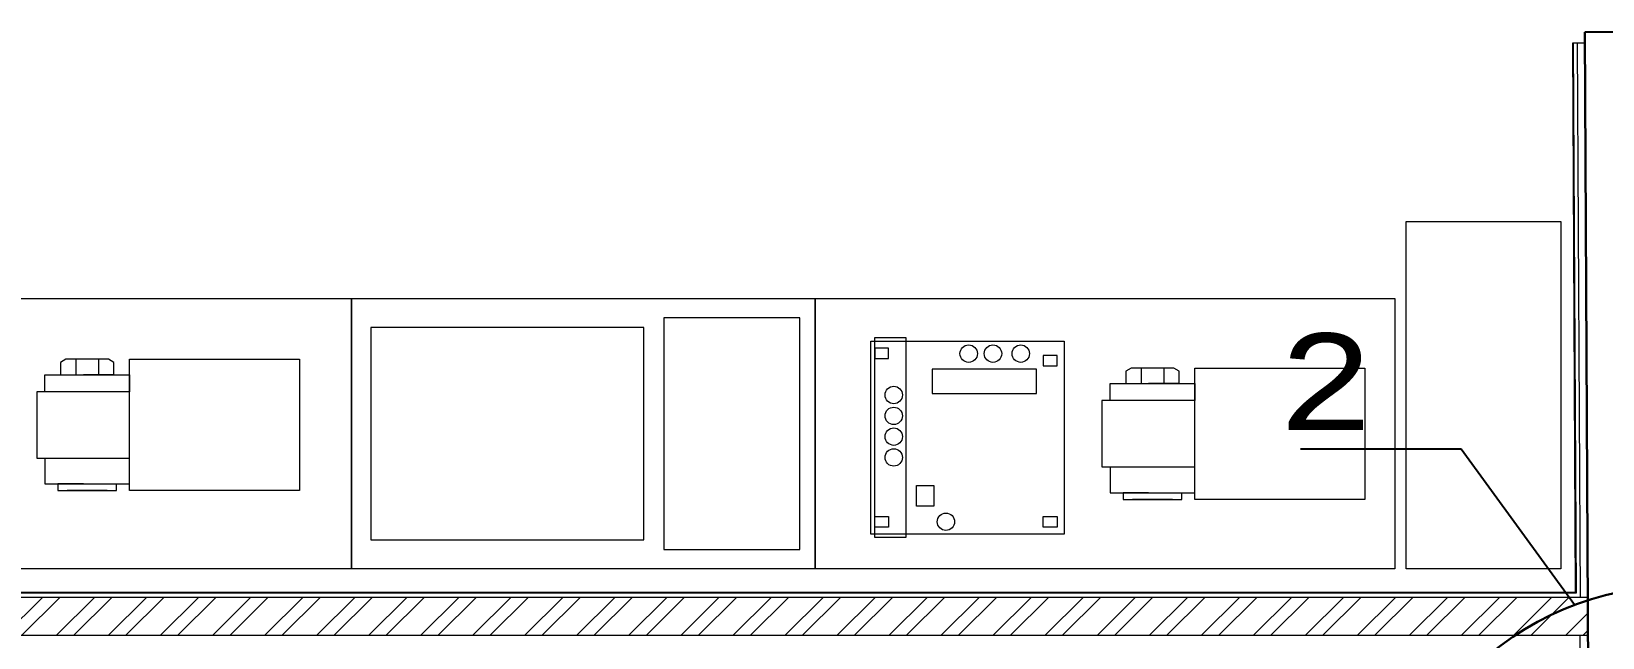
# Model space of a CAD drawing. Header units: millimetres. Extents: x -42533 to 645315, y 3457 to 82611.
# Drawn here: x 22479 to 26546, y 55706 to 57276 of the extents above; entities that cross this region are included whole.
import ezdxf
from ezdxf import colors
from ezdxf.entities.mleader import LeaderData, LeaderLine
from ezdxf.math import Vec2, Vec3

# ---------------------------------------------------------------- set-up
doc = ezdxf.new("R2010")
doc.units = ezdxf.units.MM
doc.linetypes.add('K5LT_BASIC', pattern=[0])
for name, color, linetype, lineweight in [('Стены внутренние', 7, 'Continuous', 18), ('Стены несущие', 7, 'Continuous', 30), ('Стены отделка', 7, 'Continuous', 30), ('Стены штриховка', 7, 'Continuous', 9), ('ТХ', 5, 'Continuous', 0), ('ШТРИХОВКА', 252, 'Continuous', 15)]:
    doc.layers.add(name, color=color, linetype=linetype, lineweight=lineweight)
doc.layers.add('ЭОМ_Лотки рабочие', color=5, linetype='Continuous')
doc.styles.get("Standard").update_dxf_attribs({"font": 'arial.ttf'})

# ---------------------------------------------------------------- blocks, each defined once
blk = doc.blocks.new('ТХ 1 этаж.')
at = {"layer": 'ТХ', "color": 252, "linetype": 'K5LT_BASIC', "lineweight": 18, "true_color": 0x939598}
for p, q in [((3258.8, 22585.3), (3258.8, 22545.1)), ((3318, 22585.3), (3318, 22545.1)), ((3219.3, 22545.1), (3278.4, 22545.1)), ((3357.5, 22545.1), (3278.4, 22545.1)), ((6016.2, 22562.5), (6016.2, 22522.4)), ((6075.4, 22562.5), (6075.4, 22522.4)), ((5976.7, 22522.4), (6035.8, 22522.4)), ((6115, 22522.4), (6035.8, 22522.4)), ((3278.4, 22262.4), (3212.7, 22262.4)), ((3278.4, 22262.4), (3364.1, 22262.4)), ((6035.8, 22239.7), (5970.1, 22239.7)), ((6035.8, 22239.7), (6121.5, 22239.7))]:
    blk.add_line(p, q, dxfattribs=at)
at = {"layer": 'ТХ', "color": 252, "true_color": 0x939598}
for points in [[(6702.9, 22942.5), (7102.9, 22942.5), (7102.9, 22042.5), (6702.9, 22042.5)], [(3972.9, 22042.5), (2472.9, 22042.5), (2472.9, 22742.5), (3972.9, 22742.5)], [(5172.9, 22042.5), (3972.9, 22042.5), (3972.9, 22742.5), (5172.9, 22742.5)], [(6672.9, 22042.5), (5172.9, 22042.5), (5172.9, 22742.5), (6672.9, 22742.5)], [(5317.2, 22632.4), (5817.2, 22632.4), (5817.2, 22132.4), (5317.2, 22132.4)], [(3398.3, 22585.3), (3837.7, 22585.3), (3837.7, 22245.3), (3398.3, 22245.3)], [(6155.8, 22562.5), (6595.1, 22562.5), (6595.1, 22222.5), (6155.8, 22222.5)]]:
    blk.add_lwpolyline(points, close=True, dxfattribs=at)
at = {"layer": 'ТХ', "color": 252, "lineweight": 0, "true_color": 0x939598, "flags": 128}
for points in [[(4728.9, 22667.5), (4022.9, 22667.5), (4022.9, 22117.5), (4728.9, 22117.5)], [(5132.9, 22692.5), (4781.2, 22692.5), (4781.2, 22092.5), (5132.9, 22092.5)]]:
    blk.add_lwpolyline(points, close=True, dxfattribs=at)
at = {"layer": 'ТХ', "color": 252, "lineweight": 0, "true_color": 0x939598}
for points in [[(5407.7, 22641.4), (5407.7, 22124), (5326.8, 22124), (5326.8, 22641.4)], [(5353.8, 22587.4), (5362.8, 22587.4), (5362.8, 22596.4), (5362.8, 22605.4), (5362.8, 22614.4), (5353.8, 22614.4), (5335.8, 22614.4), (5326.8, 22614.4), (5326.8, 22605.4), (5326.8, 22596.4), (5326.8, 22587.4), (5335.8, 22587.4)], [(5790.3, 22568.4), (5799.3, 22568.4), (5799.3, 22577.4), (5799.3, 22586.4), (5799.3, 22595.4), (5790.3, 22595.4), (5772.3, 22595.4), (5763.3, 22595.4), (5763.3, 22586.4), (5763.3, 22577.4), (5763.3, 22568.4), (5772.3, 22568.4)], [(5745.3, 22496.5), (5745.3, 22559.5), (5475.7, 22559.5), (5475.7, 22496.5)], [(5479.6, 22258.8), (5479.6, 22204.9), (5434.7, 22204.9), (5434.7, 22258.8)], [(5353.8, 22177.9), (5362.8, 22177.9), (5362.8, 22168.9), (5362.8, 22159.9), (5362.8, 22150.9), (5353.8, 22150.9), (5335.8, 22150.9), (5326.8, 22150.9), (5326.8, 22159.9), (5326.8, 22168.9), (5326.8, 22177.9), (5335.8, 22177.9)], [(5790.3, 22177.9), (5799.3, 22177.9), (5799.3, 22168.9), (5799.3, 22159.9), (5799.3, 22150.9), (5790.3, 22150.9), (5772.3, 22150.9), (5763.3, 22150.9), (5763.3, 22159.9), (5763.3, 22168.9), (5763.3, 22177.9), (5772.3, 22177.9)]]:
    blk.add_lwpolyline(points, close=True, dxfattribs=at)
at = {"layer": 'ТХ', "color": 252, "linetype": 'K5LT_BASIC', "lineweight": 18, "true_color": 0x939598}
for points in [[(3357.5, 22545.1), (3357.5, 22577.2), (3343.5, 22585.3), (3278.4, 22585.3), (3233.3, 22585.3), (3219.3, 22577.2), (3219.3, 22545.1)], [(6115, 22522.4), (6115, 22554.4), (6100.9, 22562.5), (6035.8, 22562.5), (5990.7, 22562.5), (5976.7, 22554.4), (5976.7, 22522.4)], [(3212.7, 22262.4), (3212.7, 22245.3), (3278.4, 22245.3), (3364.1, 22245.3), (3364.1, 22262.4)], [(3340.5, 22245.3), (3278.4, 22245.3), (3236.3, 22245.3)], [(5970.1, 22239.7), (5970.1, 22222.5), (6035.8, 22222.5), (6121.5, 22222.5), (6121.5, 22239.7)], [(6097.9, 22222.5), (6035.8, 22222.5), (5993.7, 22222.5)]]:
    blk.add_lwpolyline(points, dxfattribs=at)
at = {"layer": 'ТХ', "color": 252, "true_color": 0x939598}
for points in [[(3178.5, 22500.9), (3178.5, 22545.1), (3398.3, 22545.1), (3398.3, 22500.9)], [(3398.3, 22500.9), (3157.7, 22500.9), (3157.7, 22329.6), (3398.3, 22329.6)], [(5935.9, 22478.2), (5935.9, 22522.4), (6155.8, 22522.4), (6155.8, 22478.2)], [(6155.8, 22478.2), (5915.1, 22478.2), (5915.1, 22306.9), (6155.8, 22306.9)], [(3178.5, 22329.6), (3178.5, 22262.4), (3398.3, 22262.4), (3398.3, 22329.6)], [(5935.9, 22306.9), (5935.9, 22239.7), (6155.8, 22239.7), (6155.8, 22306.9)]]:
    blk.add_lwpolyline(points, dxfattribs=at)
at = {"layer": 'ТХ', "color": 252, "lineweight": 0, "true_color": 0x939598}
for centre in [(5570.1, 22599.9), (5633, 22599.9), (5704.9, 22599.9), (5376.2, 22492.8), (5376.2, 22438.8), (5376.2, 22384.9), (5376.2, 22331), (5511.1, 22164.4)]:
    blk.add_circle(centre, 22.5, dxfattribs=at)
blk = doc.blocks.new('1 этаж')
at = {"layer": 'Стены внутренние'}
h = blk.add_hatch(dxfattribs=at)
h.set_pattern_fill('ANSI32', color=8, scale=10, style=0)
h.set_pattern_definition([(45, (-31496.66, 188.9), (-67.35192, 67.35192), []), (45, (-31451.76, 188.9), (-67.35192, 67.35192), [])])
h.paths.add_polyline_path([(315.424, 23523.902), (-5595.587, 23523.902), (-5810.587, 23523.902), (-5810.587, 23423.902), (316.195, 23423.902)])
at = {"layer": 'Стены несущие', "color": 8}
for p, q in [((718.156, 24988.932), (308.161, 24986.825)), ((308.161, 24986.825), (329.578, 20820.244))]:
    blk.add_line(p, q, dxfattribs=at)
at = {"layer": 'Стены отделка', "color": 8, "lineweight": 9}
for p, q in [((308.305, 24958.744), (276.306, 24958.58)), ((276.306, 24958.58), (283.619, 23535.902)), ((315.424, 23573.892), (308.305, 24958.744)), ((-5595.587, 23523.902), (315.681, 23523.902)), ((283.619, 23535.902), (-5583.587, 23535.902)), ((316.195, 23423.902), (-5810.587, 23423.902)), ((307.182, 21286.244), (296.195, 23423.902))]:
    blk.add_line(p, q, dxfattribs=at)
at = {"layer": 'Стены штриховка', "color": 8}
for p, q in [((278.306, 24958.59), (285.629, 23533.902)), ((296.967, 23523.906), (289.593, 24958.648)), ((285.629, 23533.902), (-5585.587, 23533.902))]:
    blk.add_line(p, q, dxfattribs=at)
at = {"layer": 'ЭОМ_Лотки рабочие'}
blk.add_blockref('ТХ 1 этаж.', (-6856.492, 1554.379), dxfattribs=at)

msp = doc.modelspace()

# ---------------------------------------------------------------- linework, layer by layer
at = {"layer": 'ЭОМ_Лотки рабочие', "color": 7, "lineweight": 30}
msp.add_circle((26748.3, 55062.1), 777.9, dxfattribs=at)

# ---------------------------------------------------------------- block references
at = {"layer": 'ШТРИХОВКА'}
msp.add_blockref('1 этаж', (26191.6, 32286.7), dxfattribs=at)

# ---------------------------------------------------------------- leaders
at = {"layer": 'ЭОМ_Лотки рабочие', "color": 7}
ml = msp.add_multileader_mtext('Standard', dxfattribs=at)
ml.set_content('{\\fISOCTEUR|b0|i0|c204|p49;2}', color=7)
ml.set_leader_properties()
ml.build(insert=Vec2(0, 0))
ml.multileader.update_dxf_attribs({"text_right_attachment_type": 6, "dogleg_length": 0.36, "arrow_head_size": 0.18})
ctx = ml.context
ctx.base_point, ctx.char_height, ctx.arrow_head_size, ctx.landing_gap_size, ctx.plane_origin = Vec3(25829.9, 56368.3), 250, 0.18, 0.09, Vec3(26473.6, 55789.9)
ctx.right_attachment, ctx.text_align_type = 6, 2
notes = []
notes.append((ctx, [(0, (1, 1, 0), (26179.8, 56193.3), (-1, 0), 224.7, [(0, [(26473.6, 55789.9)], 0, [])])]))
ctx.mtext.insert, ctx.mtext.alignment, ctx.mtext.flow_direction = Vec3(25955, 56493.3), 3, 5
for ctx, leaders in notes:
    for number, flags, end, landing, length, lines in leaders:
        leader = LeaderData()
        leader.index, (leader.has_last_leader_line, leader.has_dogleg_vector, leader.attachment_direction) = number, flags
        leader.last_leader_point, leader.dogleg_vector, leader.dogleg_length = Vec3(end), Vec3(landing), length
        for number, points, colour, breaks in lines:
            line = LeaderLine()
            line.index, line.vertices, line.color, line.breaks = number, Vec3.list(points), colors.encode_raw_color(colour), breaks
            leader.lines.append(line)
        ctx.leaders.append(leader)

doc.saveas('drawing.dxf')
